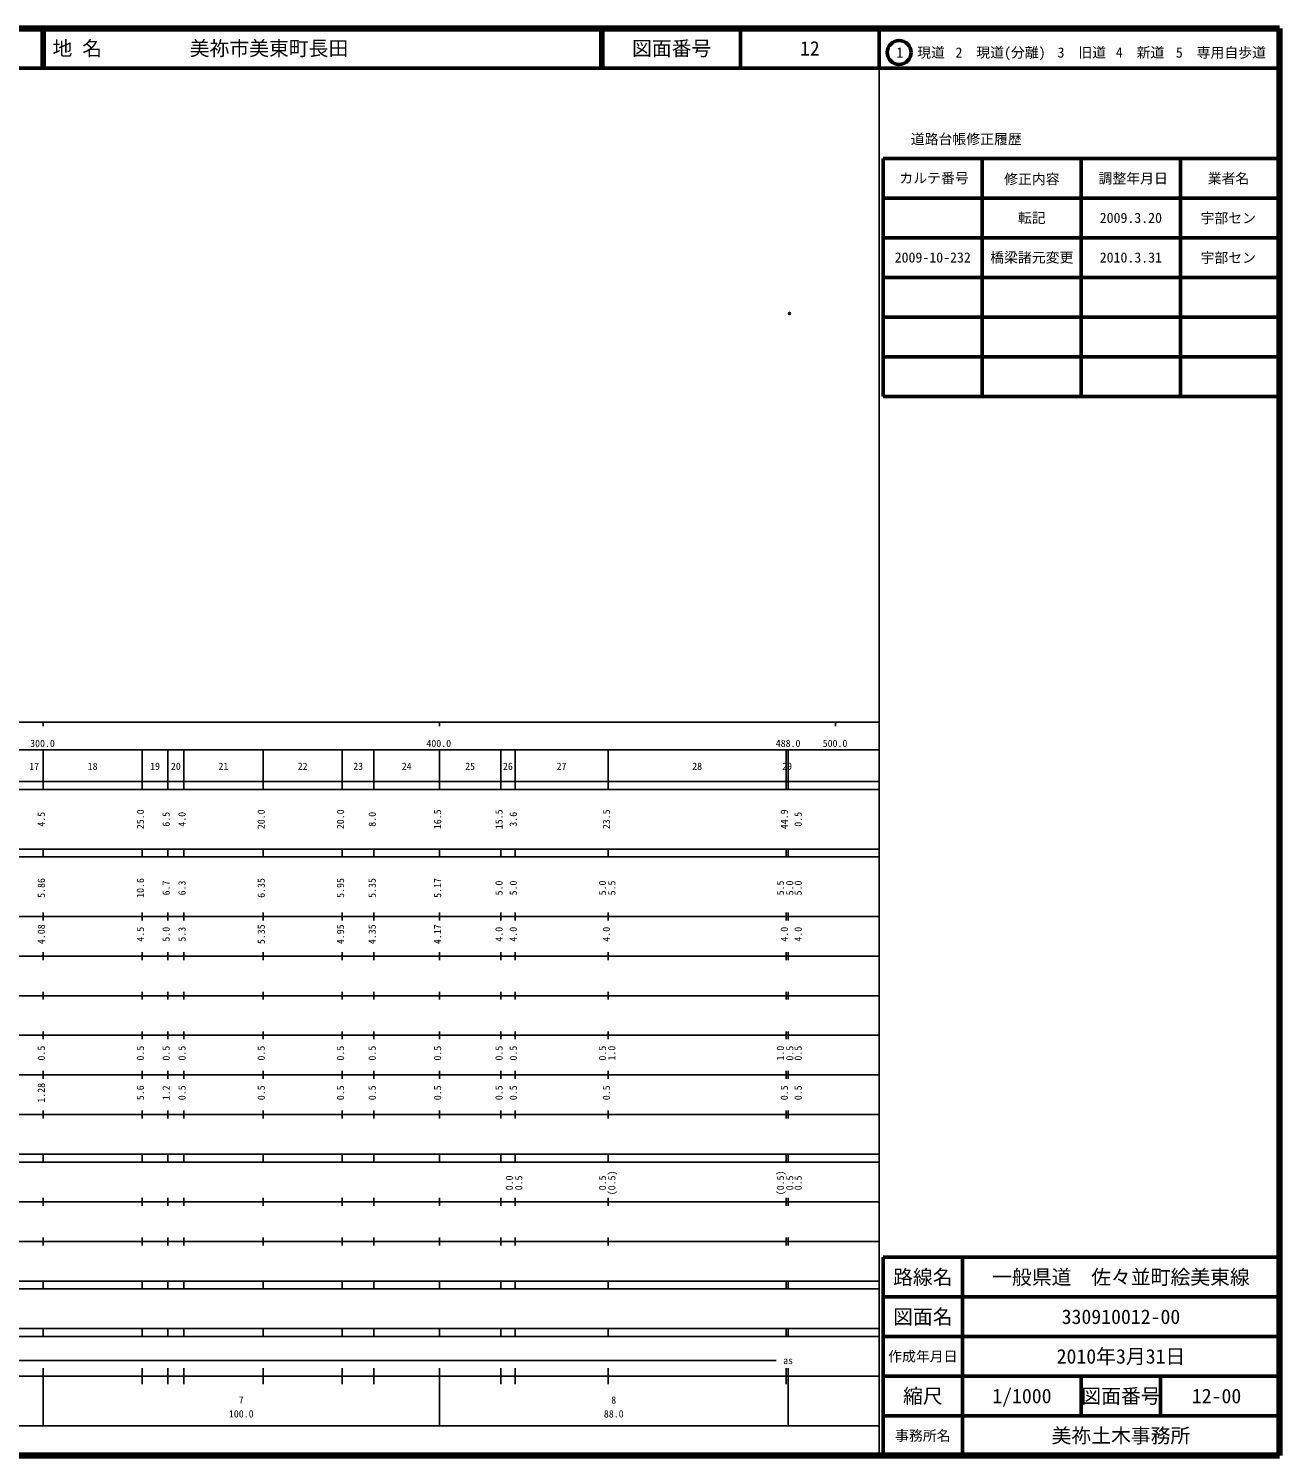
# Model space of a CAD drawing. Units: millimetres on the paper. Extents: x 40 to 680, y 20 to 380.
# Drawn here: x 364.3 to 680, y 20 to 380 of the extents above; entities that cross this region are included whole.
import ezdxf
from ezdxf.enums import TextEntityAlignment as Align

# ---------------------------------------------------------------- set-up
doc = ezdxf.new("R2010")
doc.units = ezdxf.units.MM
doc.header["$PDMODE"] = 32
doc.header["$PDSIZE"] = 0.5
doc.layers.add('S-OTRS', color=6, linetype='Continuous')
doc.layers.add('S-TTL-TXT', color=7, linetype='Continuous')
for name, color, linetype, lineweight in [('S-TTL', 2, 'Continuous', 140), ('S-TTL-BAND', 7, 'Continuous', 25), ('S-TTL-FRAM', 2, 'Continuous', 50), ('S-TTL-LINE', 7, 'Continuous', 50)]:
    doc.layers.add(name, color=color, linetype=linetype, lineweight=lineweight)
doc.styles.add('ＭＳ ゴシック', font='')
doc.styles.get('ＭＳ ゴシック').set_extended_font_data('MS Gothic')

msp = doc.modelspace()

# ---------------------------------------------------------------- linework, layer by layer
at = {"layer": 'S-OTRS'}
msp.add_point((556.344, 308.127), dxfattribs=at)
at = {"layer": 'S-TTL'}
for p, q in [((680, 380), (40, 380)), ((680, 20), (680, 380)), ((40, 20), (680, 20))]:
    msp.add_line(p, q, dxfattribs=at)
at = {"layer": 'S-TTL-BAND'}
for p, q in [((579, 20), (579, 370)), ((40, 205), (579, 205)), ((368, 205), (368, 204)), ((468, 205), (468, 204)), ((568, 205), (568, 204)), ((68, 198), (579, 198)), ((368, 188), (368, 198)), ((393, 188), (393, 198)), ((399.5, 188), (399.5, 198)), ((403.5, 188), (403.5, 198)), ((423.5, 188), (423.5, 198)), ((443.5, 188), (443.5, 198)), ((451.5, 188), (451.5, 198)), ((468, 188), (468, 198)), ((483.5, 188), (483.5, 198)), ((487.1, 188), (487.1, 198)), ((510.6, 188), (510.6, 198)), ((555.5, 188), (555.5, 198)), ((556, 188), (556, 198)), ((40, 190), (579, 190)), ((40, 188), (579, 188)), ((40, 173), (579, 173)), ((368, 171), (368, 173)), ((393, 171), (393, 173)), ((399.5, 171), (399.5, 173)), ((403.5, 171), (403.5, 173)), ((423.5, 171), (423.5, 173)), ((443.5, 171), (443.5, 173)), ((451.5, 171), (451.5, 173)), ((468, 171), (468, 173)), ((483.5, 171), (483.5, 173)), ((487.1, 171), (487.1, 173)), ((510.6, 171), (510.6, 173)), ((555.5, 171), (555.5, 173)), ((556, 171), (556, 173)), ((40, 171), (579, 171)), ((40, 156), (579, 156)), ((368, 155), (368, 157)), ((393, 155), (393, 157)), ((399.5, 155), (399.5, 157)), ((403.5, 155), (403.5, 157)), ((423.5, 155), (423.5, 157)), ((443.5, 155), (443.5, 157)), ((451.5, 155), (451.5, 157)), ((468, 155), (468, 157)), ((483.5, 155), (483.5, 157)), ((487.1, 155), (487.1, 157)), ((510.6, 155), (510.6, 157)), ((555.5, 155), (555.5, 157)), ((556, 155), (556, 157)), ((46, 146), (579, 146)), ((368, 145), (368, 147)), ((393, 145), (393, 147)), ((399.5, 145), (399.5, 147)), ((403.5, 145), (403.5, 147)), ((423.5, 145), (423.5, 147)), ((443.5, 145), (443.5, 147)), ((451.5, 145), (451.5, 147)), ((468, 145), (468, 147)), ((483.5, 145), (483.5, 147)), ((487.1, 145), (487.1, 147)), ((510.6, 145), (510.6, 147)), ((555.5, 145), (555.5, 147)), ((556, 145), (556, 147)), ((368, 135), (368, 137)), ((393, 135), (393, 137)), ((399.5, 135), (399.5, 137)), ((403.5, 135), (403.5, 137)), ((423.5, 135), (423.5, 137)), ((443.5, 135), (443.5, 137)), ((451.5, 135), (451.5, 137)), ((468, 135), (468, 137)), ((483.5, 135), (483.5, 137)), ((487.1, 135), (487.1, 137)), ((510.6, 135), (510.6, 137)), ((555.5, 135), (555.5, 137)), ((556, 135), (556, 137)), ((52, 136), (579, 136)), ((46, 126), (579, 126)), ((368, 125), (368, 127)), ((393, 125), (393, 127)), ((399.5, 125), (399.5, 127)), ((403.5, 125), (403.5, 127)), ((423.5, 125), (423.5, 127)), ((443.5, 125), (443.5, 127)), ((451.5, 125), (451.5, 127)), ((468, 125), (468, 127)), ((483.5, 125), (483.5, 127)), ((487.1, 125), (487.1, 127)), ((510.6, 125), (510.6, 127)), ((555.5, 125), (555.5, 127)), ((556, 125), (556, 127)), ((52, 116), (579, 116)), ((368, 115), (368, 117)), ((393, 115), (393, 117)), ((399.5, 115), (399.5, 117)), ((403.5, 115), (403.5, 117)), ((423.5, 115), (423.5, 117)), ((443.5, 115), (443.5, 117)), ((451.5, 115), (451.5, 117)), ((468, 115), (468, 117)), ((483.5, 115), (483.5, 117)), ((487.1, 115), (487.1, 117)), ((510.6, 115), (510.6, 117)), ((555.5, 115), (555.5, 117)), ((556, 115), (556, 117)), ((46, 106), (579, 106)), ((368, 105), (368, 107)), ((393, 105), (393, 107)), ((399.5, 105), (399.5, 107)), ((403.5, 105), (403.5, 107)), ((423.5, 105), (423.5, 107)), ((443.5, 105), (443.5, 107)), ((451.5, 105), (451.5, 107)), ((468, 105), (468, 107)), ((483.5, 105), (483.5, 107)), ((487.1, 105), (487.1, 107)), ((510.6, 105), (510.6, 107)), ((555.5, 105), (555.5, 107)), ((556, 105), (556, 107)), ((40, 96), (579, 96)), ((40, 94), (579, 94)), ((368, 94), (368, 96)), ((393, 94), (393, 96)), ((399.5, 94), (399.5, 96)), ((403.5, 94), (403.5, 96)), ((423.5, 94), (423.5, 96)), ((443.5, 94), (443.5, 96)), ((451.5, 94), (451.5, 96)), ((468, 94), (468, 96)), ((483.5, 94), (483.5, 96)), ((487.1, 94), (487.1, 96)), ((510.6, 94), (510.6, 96)), ((555.5, 94), (555.5, 96)), ((556, 94), (556, 96)), ((49, 84), (579, 84)), ((368, 83), (368, 85)), ((393, 83), (393, 85)), ((399.5, 83), (399.5, 85)), ((403.5, 83), (403.5, 85)), ((423.5, 83), (423.5, 85)), ((443.5, 83), (443.5, 85)), ((451.5, 83), (451.5, 85)), ((468, 83), (468, 85)), ((483.5, 83), (483.5, 85)), ((487.1, 83), (487.1, 85)), ((510.6, 83), (510.6, 85)), ((555.5, 83), (555.5, 85)), ((556, 83), (556, 85)), ((40, 74), (579, 74)), ((368, 73), (368, 75)), ((393, 73), (393, 75)), ((399.5, 73), (399.5, 75)), ((403.5, 73), (403.5, 75)), ((423.5, 73), (423.5, 75)), ((443.5, 73), (443.5, 75)), ((451.5, 73), (451.5, 75)), ((468, 73), (468, 75)), ((483.5, 73), (483.5, 75)), ((487.1, 73), (487.1, 75)), ((510.6, 73), (510.6, 75)), ((555.5, 73), (555.5, 75)), ((556, 73), (556, 75)), ((40, 64), (579, 64)), ((40, 62), (579, 62)), ((368, 62), (368, 64)), ((393, 62), (393, 64)), ((399.5, 62), (399.5, 64)), ((403.5, 62), (403.5, 64)), ((423.5, 62), (423.5, 64)), ((443.5, 62), (443.5, 64)), ((451.5, 62), (451.5, 64)), ((468, 62), (468, 64)), ((483.5, 62), (483.5, 64)), ((487.1, 62), (487.1, 64)), ((510.6, 62), (510.6, 64)), ((555.5, 62), (555.5, 64)), ((556, 62), (556, 64)), ((40, 52), (579, 52)), ((368, 50), (368, 52)), ((393, 50), (393, 52)), ((399.5, 50), (399.5, 52)), ((403.5, 50), (403.5, 52)), ((423.5, 50), (423.5, 52)), ((443.5, 50), (443.5, 52)), ((451.5, 50), (451.5, 52)), ((468, 50), (468, 52)), ((483.5, 50), (483.5, 52)), ((487.1, 50), (487.1, 52)), ((510.6, 50), (510.6, 52)), ((555.5, 50), (555.5, 52)), ((556, 50), (556, 52)), ((40, 50), (579, 50)), ((153, 44), (553, 44)), ((40, 40), (579, 40)), ((368, 27.5), (368, 42)), ((393, 38), (393, 42)), ((399.5, 38), (399.5, 42)), ((403.5, 38), (403.5, 42)), ((423.5, 38), (423.5, 42)), ((443.5, 38), (443.5, 42)), ((451.5, 38), (451.5, 42)), ((468, 27.5), (468, 42)), ((483.5, 38), (483.5, 42)), ((487.1, 38), (487.1, 42)), ((510.6, 38), (510.6, 42)), ((555.5, 38), (555.5, 42)), ((556, 27.5), (556, 42)), ((68, 27.5), (579, 27.5))]:
    msp.add_line(p, q, dxfattribs=at)
at = {"layer": 'S-TTL-FRAM'}
for p, q in [((580, 347.197), (580, 287.197)), ((580, 347.197), (680, 347.197)), ((580, 287.197), (680, 287.197)), ((680, 70), (580, 70)), ((580, 70), (580, 20))]:
    msp.add_line(p, q, dxfattribs=at)
at = {"layer": 'S-TTL-LINE'}
for p, q in [((367.75, 380), (367.75, 370)), ((368.25, 380), (368.25, 370)), ((508.747, 380), (508.747, 370)), ((509.247, 380), (509.247, 370)), ((543.997, 380), (543.997, 370)), ((579, 380), (579, 370)), ((40, 370), (680, 370)), ((605, 347.197), (605, 287.197)), ((630, 347.197), (630, 287.197)), ((655, 347.197), (655, 287.197)), ((580, 337.197), (680, 337.197)), ((580, 327.197), (680, 327.197)), ((580, 317.197), (680, 317.197)), ((580, 307.197), (680, 307.197)), ((580, 297.197), (680, 297.197)), ((600, 70), (600, 20)), ((680, 60), (580, 60)), ((680, 50), (580, 50)), ((680, 40), (580, 40)), ((630, 40), (630, 30)), ((650, 40), (650, 30)), ((680, 30), (580, 30))]:
    msp.add_line(p, q, dxfattribs=at)
msp.add_circle((584.031, 373.958), 3, dxfattribs=at)

# ---------------------------------------------------------------- texts
at = {"layer": 'S-TTL-BAND', "style": 'ＭＳ ゴシック'}
for s, p in [('300.0', (367.844, 198.195)), ('400.0', (467.844, 198.195)), ('488.0', (556, 198.195)), ('500.0', (567.844, 198.195)), ('17', (365.75, 192.405)), ('18', (380.5, 192.405)), ('19', (396.25, 192.405)), ('20', (401.5, 192.405)), ('21', (413.5, 192.405)), ('22', (433.5, 192.405)), ('23', (447.5, 192.405)), ('24', (459.75, 192.405)), ('25', (475.75, 192.405)), ('26', (485.3, 192.405)), ('27', (498.85, 192.405)), ('28', (533.05, 192.405)), ('29', (555.75, 192.405)), ('as', (556, 42.5)), ('7', (418, 32.523)), ('8', (512, 32.523)), ('100.0', (418, 29.033)), ('88.0', (512, 29.033))]:
    msp.add_text(s, height=1.833, dxfattribs=at).set_placement(p, align=Align.BOTTOM_CENTER)
for s, p in [('4.5', (369, 180.5)), ('25.0', (394, 180.5)), ('6.5', (400.5, 180.5)), ('4.0', (404.5, 180.5)), ('20.0', (424.5, 180.5)), ('20.0', (444.5, 180.5)), ('8.0', (452.5, 180.5)), ('16.5', (469, 180.5)), ('15.5', (484.5, 180.5)), ('3.6', (488.1, 180.5)), ('23.5', (511.6, 180.5)), ('44.9', (556.5, 180.5)), ('0.5', (560, 180.5)), ('5.86', (369, 163.174)), ('10.6', (394, 163.174)), ('6.7', (400.5, 163.174)), ('6.3', (404.5, 163.174)), ('6.35', (424.5, 163.174)), ('5.95', (444.5, 163.174)), ('5.35', (452.5, 163.174)), ('5.17', (469, 163.174)), ('5.0', (484.5, 163.174)), ('5.0', (488.1, 163.174)), ('5.0', (510.6, 163.174)), ('5.5', (512.97, 163.174)), ('5.5', (555.5, 163.174)), ('5.0', (557.87, 163.174)), ('5.0', (560, 163.174)), ('4.08', (369, 151.5)), ('4.5', (394, 151.5)), ('5.0', (400.5, 151.5)), ('5.3', (404.5, 151.5)), ('5.35', (424.5, 151.5)), ('4.95', (444.5, 151.5)), ('4.35', (452.5, 151.5)), ('4.17', (469, 151.5)), ('4.0', (484.5, 151.5)), ('4.0', (488.1, 151.5)), ('4.0', (511.6, 151.5)), ('4.0', (556.5, 151.5)), ('4.0', (560, 151.5)), ('0.5', (369, 121.5)), ('0.5', (394, 121.5)), ('0.5', (400.5, 121.5)), ('0.5', (404.5, 121.5)), ('0.5', (424.5, 121.5)), ('0.5', (444.5, 121.5)), ('0.5', (452.5, 121.5)), ('0.5', (469, 121.5)), ('0.5', (484.5, 121.5)), ('0.5', (488.1, 121.5)), ('0.5', (510.6, 121.5)), ('1.0', (512.97, 121.5)), ('1.0', (555.5, 121.5)), ('0.5', (557.87, 121.5)), ('0.5', (560, 121.5)), ('1.28', (369, 111.5)), ('5.6', (394, 111.5)), ('1.2', (400.5, 111.5)), ('0.5', (404.5, 111.5)), ('0.5', (424.5, 111.5)), ('0.5', (444.5, 111.5)), ('0.5', (452.5, 111.5)), ('0.5', (469, 111.5)), ('0.5', (484.5, 111.5)), ('0.5', (488.1, 111.5)), ('0.5', (511.6, 111.5)), ('0.5', (556.5, 111.5)), ('0.5', (560, 111.5)), ('0.0', (487.1, 88.764)), ('0.5', (489.47, 88.764)), ('0.5', (510.6, 88.764)), ('(0.5)', (512.97, 88.764)), ('(0.5)', (555.5, 88.764)), ('0.5', (557.87, 88.764)), ('0.5', (560, 88.764))]:
    msp.add_text(s, height=1.833, rotation=90, dxfattribs=at).set_placement(p, align=Align.BOTTOM_CENTER)
at = {"layer": 'S-TTL-TXT', "style": 'ＭＳ ゴシック'}
for s, p in [('地 名', (370.38, 375)), ('美祢市美東町長田', (405.024, 375))]:
    msp.add_text(s, height=3.666, dxfattribs=at).set_placement(p, align=Align.MIDDLE_LEFT)
for s, height, p in [('図面番号', 3.666, (526.622, 375)), ('12', 3.666, (561.497, 375)), ('1\u3000現道', 2.566, (589.448, 373.958)), ('2\u3000現道(分離)', 2.566, (609.619, 373.958)), ('3\u3000旧道', 2.566, (630.121, 373.958)), ('4\u3000新道', 2.566, (644.824, 373.958)), ('5\u3000専用自歩道', 2.566, (665.228, 373.958)), ('道路台帳修正履歴', 2.566, (600.968, 352.113)), ('カルテ番号', 2.566, (592.839, 342.277)), ('修正内容', 2.566, (617.509, 342.023)), ('調整年月日', 2.566, (643.089, 342.197)), ('業者名', 2.566, (667.134, 342.197)), ('転記', 2.566, (617.5, 332.245)), ('2009.3.20', 2.566, (642.5, 332.245)), ('宇部セン', 2.566, (667.077, 332.189)), ('2009-10-232', 2.566, (592.5, 322.245)), ('橋梁諸元変更', 2.566, (617.5, 322.245)), ('2010.3.31', 2.566, (642.5, 322.245)), ('宇部セン', 2.566, (667.077, 322.189)), ('路線名', 3.666, (590, 65)), ('路線名', 3.666, (590, 65)), ('一般県道\u3000佐々並町絵美東線', 3.666, (640, 65)), ('図面名', 3.666, (590, 55)), ('図面名', 3.666, (590, 55)), ('330910012-00', 3.666, (640, 55)), ('2010年3月31日', 3.666, (640, 45)), ('作成年月日', 2.566, (590, 45)), ('作成年月日', 2.566, (590, 45)), ('縮尺', 3.666, (590, 35)), ('縮尺', 3.666, (590, 35)), ('1/1000', 3.666, (615, 35)), ('図面番号', 3.666, (640, 35)), ('図面番号', 3.666, (640, 35)), ('12-00', 3.666, (664.125, 35)), ('事務所名', 2.566, (590, 25)), ('事務所名', 2.566, (590, 25)), ('美祢土木事務所', 3.666, (640, 25))]:
    msp.add_text(s, height=height, dxfattribs=at).set_placement(p, align=Align.MIDDLE_CENTER)

doc.saveas('drawing.dxf')
